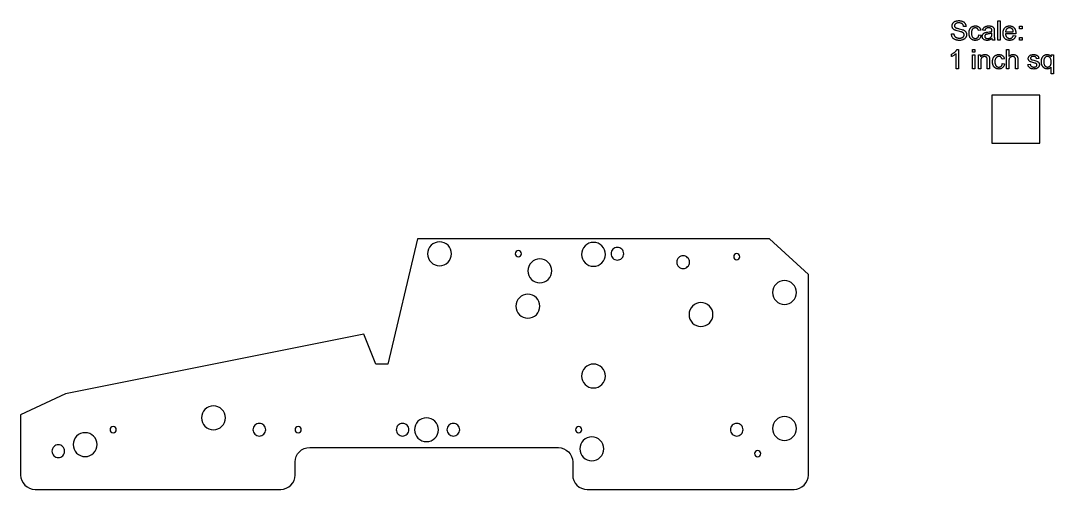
# Model space of a CAD drawing. Extents: x 0.6 to 44.2, y 0 to 23.3.
# Drawn here: x 0.56 to 22.19, y 0.25 to 10.07 of the extents above; entities that cross this region are included whole.
import ezdxf

# ---------------------------------------------------------------- set-up
doc = ezdxf.new("R2010")
doc.units = 0
for name, color, linetype in [('CUTOUTS', 1, 'CONTINUOUS'), ('INSERTS', 5, 'CONTINUOUS'), ('MASONITE', 40, 'CONTINUOUS'), ('SCREWS', 30, 'CONTINUOUS')]:
    doc.layers.add(name, color=color, linetype=linetype)

msp = doc.modelspace()

# ---------------------------------------------------------------- linework, layer by layer
at = {"layer": 'CUTOUTS'}
for points in [[(20.058, 9.794), (20.107, 9.799), (20.108, 9.792), (20.11, 9.785), (20.111, 9.778), (20.113, 9.772), (20.116, 9.766), (20.118, 9.76), (20.121, 9.755), (20.124, 9.75), (20.127, 9.745), (20.131, 9.74), (20.136, 9.736), (20.14, 9.732), (20.146, 9.728), (20.151, 9.725), (20.158, 9.722), (20.164, 9.718), (20.171, 9.716), (20.178, 9.713), (20.186, 9.711), (20.193, 9.71), (20.201, 9.708), (20.209, 9.707), (20.217, 9.707), (20.226, 9.707), (20.24, 9.707), (20.247, 9.708), (20.254, 9.709), (20.261, 9.71), (20.267, 9.712), (20.273, 9.714), (20.279, 9.716), (20.285, 9.718), (20.29, 9.721), (20.295, 9.723), (20.299, 9.726), (20.303, 9.729), (20.307, 9.733), (20.311, 9.736), (20.314, 9.74), (20.316, 9.744), (20.319, 9.748), (20.32, 9.752), (20.322, 9.757), (20.323, 9.761), (20.324, 9.765), (20.325, 9.77), (20.325, 9.775), (20.325, 9.779), (20.324, 9.784), (20.323, 9.788), (20.322, 9.792), (20.321, 9.796), (20.319, 9.8), (20.317, 9.804), (20.314, 9.807), (20.311, 9.811), (20.308, 9.814), (20.304, 9.817), (20.3, 9.82), (20.295, 9.823), (20.29, 9.826), (20.284, 9.829), (20.278, 9.831), (20.267, 9.835), (20.252, 9.839), (20.232, 9.844), (20.207, 9.851), (20.181, 9.857), (20.16, 9.863), (20.151, 9.867), (20.143, 9.87), (20.136, 9.873), (20.13, 9.876), (20.123, 9.879), (20.116, 9.883), (20.11, 9.888), (20.105, 9.892), (20.099, 9.897), (20.095, 9.902), (20.091, 9.907), (20.087, 9.913), (20.084, 9.918), (20.081, 9.924), (20.078, 9.93), (20.076, 9.936), (20.075, 9.943), (20.074, 9.949), (20.073, 9.956), (20.073, 9.963), (20.073, 9.97), (20.074, 9.977), (20.075, 9.985), (20.077, 9.992), (20.079, 9.999), (20.082, 10.006), (20.086, 10.013), (20.09, 10.019), (20.095, 10.026), (20.1, 10.032), (20.105, 10.037), (20.111, 10.042), (20.118, 10.047), (20.125, 10.052), (20.132, 10.056), (20.14, 10.059), (20.149, 10.062), (20.157, 10.065), (20.166, 10.067), (20.175, 10.069), (20.184, 10.071), (20.194, 10.072), (20.204, 10.073), (20.214, 10.073), (20.225, 10.073), (20.235, 10.072), (20.245, 10.071), (20.255, 10.069), (20.265, 10.067), (20.274, 10.065), (20.283, 10.062), (20.292, 10.058), (20.3, 10.055), (20.308, 10.05), (20.315, 10.046), (20.322, 10.041), (20.328, 10.035), (20.334, 10.029), (20.339, 10.023), (20.344, 10.016), (20.349, 10.009), (20.352, 10.002), (20.356, 9.994), (20.358, 9.987), (20.361, 9.979), (20.362, 9.97), (20.363, 9.962), (20.364, 9.953), (20.313, 9.949), (20.312, 9.959), (20.31, 9.967), (20.307, 9.975), (20.304, 9.983), (20.3, 9.99), (20.296, 9.996), (20.291, 10.002), (20.285, 10.007), (20.279, 10.011), (20.272, 10.015), (20.265, 10.019), (20.256, 10.021), (20.247, 10.023), (20.237, 10.025), (20.227, 10.026), (20.216, 10.026), (20.204, 10.026), (20.193, 10.025), (20.183, 10.024), (20.174, 10.022), (20.166, 10.019), (20.158, 10.016), (20.152, 10.013), (20.146, 10.009), (20.141, 10.004), (20.136, 9.999), (20.132, 9.994), (20.129, 9.989), (20.127, 9.984), (20.125, 9.978), (20.124, 9.972), (20.124, 9.966), (20.124, 9.961), (20.125, 9.956), (20.126, 9.951), (20.128, 9.946), (20.13, 9.942), (20.133, 9.938), (20.136, 9.934), (20.139, 9.931), (20.144, 9.927), (20.15, 9.924), (20.158, 9.92), (20.167, 9.917), (20.178, 9.913), (20.19, 9.909), (20.204, 9.906), (20.219, 9.902), (20.249, 9.895), (20.274, 9.888), (20.293, 9.882), (20.301, 9.879), (20.308, 9.877), (20.316, 9.872), (20.324, 9.868), (20.331, 9.863), (20.338, 9.858), (20.344, 9.853), (20.35, 9.848), (20.355, 9.842), (20.359, 9.836), (20.363, 9.83), (20.367, 9.823), (20.369, 9.816), (20.372, 9.809), (20.374, 9.802), (20.375, 9.795), (20.376, 9.787), (20.376, 9.779), (20.376, 9.771), (20.375, 9.763), (20.373, 9.755), (20.371, 9.748), (20.369, 9.74), (20.366, 9.733), (20.362, 9.726), (20.358, 9.719), (20.353, 9.712), (20.348, 9.705), (20.342, 9.699), (20.335, 9.694), (20.329, 9.688), (20.321, 9.683), (20.313, 9.679), (20.305, 9.675), (20.296, 9.671), (20.287, 9.668), (20.278, 9.665), (20.269, 9.663), (20.259, 9.661), (20.249, 9.66), (20.239, 9.659), (20.228, 9.659), (20.215, 9.659), (20.202, 9.66), (20.19, 9.661), (20.178, 9.663), (20.167, 9.665), (20.156, 9.668), (20.146, 9.671), (20.137, 9.675), (20.128, 9.679), (20.12, 9.684), (20.112, 9.689), (20.104, 9.695), (20.097, 9.701), (20.091, 9.708), (20.085, 9.715), (20.079, 9.723), (20.075, 9.731), (20.07, 9.739), (20.067, 9.748), (20.064, 9.756), (20.061, 9.766), (20.059, 9.775), (20.058, 9.785)], [(20.631, 9.772), (20.679, 9.766), (20.677, 9.754), (20.674, 9.742), (20.67, 9.731), (20.665, 9.721), (20.66, 9.712), (20.654, 9.703), (20.647, 9.695), (20.639, 9.688), (20.63, 9.681), (20.622, 9.675), (20.612, 9.67), (20.602, 9.666), (20.592, 9.663), (20.582, 9.661), (20.57, 9.66), (20.559, 9.659), (20.551, 9.66), (20.544, 9.66), (20.537, 9.661), (20.53, 9.662), (20.524, 9.663), (20.517, 9.665), (20.511, 9.667), (20.505, 9.669), (20.499, 9.672), (20.493, 9.675), (20.488, 9.678), (20.483, 9.681), (20.477, 9.685), (20.473, 9.689), (20.468, 9.694), (20.463, 9.698), (20.459, 9.703), (20.455, 9.709), (20.451, 9.714), (20.447, 9.72), (20.444, 9.726), (20.441, 9.732), (20.438, 9.739), (20.436, 9.746), (20.434, 9.753), (20.432, 9.76), (20.43, 9.768), (20.429, 9.776), (20.428, 9.784), (20.428, 9.792), (20.427, 9.81), (20.427, 9.821), (20.428, 9.832), (20.429, 9.843), (20.431, 9.854), (20.433, 9.864), (20.436, 9.874), (20.439, 9.883), (20.442, 9.892), (20.447, 9.9), (20.451, 9.908), (20.456, 9.916), (20.462, 9.923), (20.468, 9.929), (20.475, 9.935), (20.482, 9.94), (20.49, 9.945), (20.498, 9.949), (20.506, 9.952), (20.514, 9.955), (20.523, 9.958), (20.532, 9.96), (20.541, 9.961), (20.55, 9.962), (20.559, 9.962), (20.571, 9.962), (20.582, 9.961), (20.592, 9.959), (20.602, 9.956), (20.611, 9.953), (20.62, 9.949), (20.628, 9.944), (20.636, 9.938), (20.643, 9.932), (20.65, 9.925), (20.656, 9.918), (20.661, 9.91), (20.665, 9.901), (20.669, 9.891), (20.672, 9.881), (20.675, 9.871), (20.627, 9.863), (20.625, 9.87), (20.623, 9.877), (20.62, 9.883), (20.617, 9.889), (20.614, 9.894), (20.611, 9.899), (20.607, 9.903), (20.603, 9.907), (20.598, 9.911), (20.594, 9.914), (20.589, 9.916), (20.584, 9.918), (20.578, 9.92), (20.573, 9.921), (20.567, 9.922), (20.561, 9.922), (20.552, 9.921), (20.543, 9.92), (20.535, 9.918), (20.527, 9.915), (20.52, 9.912), (20.513, 9.907), (20.507, 9.902), (20.501, 9.895), (20.495, 9.888), (20.49, 9.88), (20.486, 9.871), (20.483, 9.861), (20.481, 9.85), (20.479, 9.838), (20.478, 9.825), (20.477, 9.811), (20.478, 9.797), (20.479, 9.784), (20.481, 9.772), (20.483, 9.761), (20.486, 9.751), (20.49, 9.741), (20.495, 9.733), (20.5, 9.726), (20.506, 9.72), (20.512, 9.715), (20.518, 9.71), (20.526, 9.706), (20.533, 9.704), (20.541, 9.701), (20.549, 9.7), (20.558, 9.7), (20.565, 9.7), (20.572, 9.701), (20.579, 9.702), (20.585, 9.704), (20.591, 9.707), (20.596, 9.71), (20.601, 9.713), (20.606, 9.718), (20.611, 9.722), (20.615, 9.728), (20.619, 9.734), (20.622, 9.74), (20.625, 9.747), (20.628, 9.755), (20.63, 9.763)], [(20.91, 9.702), (20.897, 9.691), (20.89, 9.686), (20.884, 9.682), (20.877, 9.678), (20.871, 9.675), (20.864, 9.672), (20.858, 9.669), (20.852, 9.667), (20.845, 9.665), (20.838, 9.663), (20.832, 9.662), (20.825, 9.661), (20.818, 9.66), (20.811, 9.66), (20.804, 9.659), (20.792, 9.66), (20.781, 9.661), (20.771, 9.663), (20.762, 9.665), (20.753, 9.669), (20.745, 9.673), (20.737, 9.677), (20.73, 9.683), (20.724, 9.689), (20.719, 9.695), (20.715, 9.702), (20.711, 9.709), (20.708, 9.717), (20.706, 9.725), (20.705, 9.733), (20.705, 9.742), (20.705, 9.748), (20.705, 9.753), (20.706, 9.758), (20.707, 9.763), (20.708, 9.768), (20.71, 9.772), (20.712, 9.777), (20.714, 9.781), (20.72, 9.79), (20.726, 9.797), (20.732, 9.804), (20.74, 9.809), (20.748, 9.814), (20.756, 9.819), (20.766, 9.823), (20.775, 9.826), (20.783, 9.827), (20.793, 9.829), (20.819, 9.833), (20.847, 9.837), (20.87, 9.841), (20.89, 9.845), (20.899, 9.847), (20.906, 9.85), (20.907, 9.863), (20.906, 9.87), (20.906, 9.877), (20.905, 9.883), (20.903, 9.888), (20.901, 9.893), (20.899, 9.898), (20.896, 9.902), (20.893, 9.905), (20.888, 9.909), (20.882, 9.912), (20.876, 9.915), (20.869, 9.917), (20.862, 9.919), (20.854, 9.921), (20.846, 9.921), (20.837, 9.922), (20.828, 9.921), (20.821, 9.921), (20.813, 9.92), (20.807, 9.919), (20.801, 9.917), (20.795, 9.915), (20.79, 9.912), (20.786, 9.909), (20.782, 9.906), (20.778, 9.902), (20.774, 9.898), (20.771, 9.893), (20.768, 9.887), (20.766, 9.881), (20.763, 9.874), (20.761, 9.867), (20.713, 9.873), (20.715, 9.881), (20.717, 9.888), (20.719, 9.895), (20.722, 9.901), (20.725, 9.907), (20.728, 9.913), (20.731, 9.918), (20.735, 9.923), (20.739, 9.927), (20.743, 9.932), (20.748, 9.936), (20.753, 9.94), (20.759, 9.943), (20.765, 9.946), (20.771, 9.949), (20.778, 9.952), (20.785, 9.954), (20.793, 9.957), (20.801, 9.958), (20.809, 9.96), (20.817, 9.961), (20.826, 9.962), (20.835, 9.962), (20.844, 9.962), (20.862, 9.962), (20.87, 9.961), (20.877, 9.96), (20.885, 9.959), (20.892, 9.957), (20.898, 9.956), (20.904, 9.954), (20.915, 9.949), (20.92, 9.946), (20.924, 9.944), (20.928, 9.941), (20.932, 9.938), (20.935, 9.935), (20.938, 9.932), (20.943, 9.925), (20.948, 9.917), (20.951, 9.908), (20.954, 9.898), (20.955, 9.891), (20.955, 9.881), (20.956, 9.868), (20.956, 9.853), (20.956, 9.787), (20.956, 9.756), (20.957, 9.731), (20.958, 9.713), (20.959, 9.701), (20.961, 9.692), (20.964, 9.683), (20.967, 9.674), (20.972, 9.666), (20.92, 9.666), (20.917, 9.674), (20.914, 9.683), (20.912, 9.692)], [(21.031, 9.666), (21.031, 10.066), (21.08, 10.066), (21.08, 9.666)], [(21.355, 9.759), (21.405, 9.753), (21.402, 9.742), (21.398, 9.732), (21.394, 9.722), (21.388, 9.714), (21.382, 9.705), (21.376, 9.697), (21.369, 9.69), (21.361, 9.684), (21.353, 9.678), (21.344, 9.673), (21.334, 9.669), (21.324, 9.666), (21.313, 9.663), (21.302, 9.661), (21.29, 9.66), (21.278, 9.659), (21.27, 9.66), (21.262, 9.66), (21.255, 9.661), (21.248, 9.662), (21.241, 9.663), (21.234, 9.665), (21.227, 9.667), (21.221, 9.669), (21.215, 9.672), (21.209, 9.675), (21.203, 9.678), (21.197, 9.681), (21.192, 9.685), (21.187, 9.689), (21.182, 9.694), (21.177, 9.699), (21.173, 9.704), (21.168, 9.709), (21.164, 9.714), (21.161, 9.72), (21.158, 9.726), (21.154, 9.732), (21.152, 9.739), (21.149, 9.746), (21.147, 9.753), (21.145, 9.76), (21.144, 9.767), (21.142, 9.775), (21.141, 9.783), (21.14, 9.791), (21.14, 9.808), (21.14, 9.817), (21.14, 9.826), (21.141, 9.835), (21.142, 9.843), (21.144, 9.851), (21.145, 9.859), (21.147, 9.866), (21.149, 9.873), (21.152, 9.88), (21.155, 9.887), (21.158, 9.893), (21.161, 9.9), (21.165, 9.906), (21.169, 9.911), (21.173, 9.917), (21.178, 9.922), (21.182, 9.927), (21.187, 9.931), (21.192, 9.936), (21.198, 9.94), (21.203, 9.943), (21.209, 9.947), (21.215, 9.95), (21.221, 9.952), (21.227, 9.955), (21.233, 9.957), (21.24, 9.958), (21.247, 9.96), (21.254, 9.961), (21.261, 9.962), (21.268, 9.962), (21.275, 9.962), (21.282, 9.962), (21.289, 9.962), (21.296, 9.961), (21.303, 9.96), (21.309, 9.958), (21.316, 9.957), (21.322, 9.955), (21.328, 9.952), (21.334, 9.95), (21.34, 9.947), (21.345, 9.944), (21.35, 9.94), (21.356, 9.936), (21.361, 9.932), (21.366, 9.928), (21.37, 9.923), (21.375, 9.918), (21.379, 9.912), (21.383, 9.907), (21.386, 9.901), (21.39, 9.895), (21.393, 9.889), (21.395, 9.882), (21.398, 9.875), (21.4, 9.868), (21.402, 9.861), (21.403, 9.853), (21.405, 9.845), (21.406, 9.837), (21.406, 9.829), (21.407, 9.811), (21.407, 9.798), (21.191, 9.798), (21.192, 9.787), (21.193, 9.776), (21.196, 9.766), (21.199, 9.756), (21.202, 9.747), (21.207, 9.739), (21.212, 9.732), (21.218, 9.725), (21.224, 9.719), (21.231, 9.714), (21.238, 9.71), (21.245, 9.706), (21.253, 9.703), (21.261, 9.701), (21.269, 9.7), (21.278, 9.7), (21.285, 9.7), (21.291, 9.701), (21.297, 9.702), (21.303, 9.703), (21.309, 9.705), (21.314, 9.708), (21.319, 9.711), (21.324, 9.714), (21.329, 9.718), (21.333, 9.722), (21.338, 9.727), (21.341, 9.732), (21.345, 9.738), (21.349, 9.745), (21.352, 9.752)], [(21.481, 9.9), (21.481, 9.956), (21.537, 9.956), (21.537, 9.9)], [(20.906, 9.811), (20.899, 9.809), (20.891, 9.806), (20.883, 9.804), (20.873, 9.801), (20.851, 9.797), (20.826, 9.793), (20.812, 9.791), (20.8, 9.788), (20.791, 9.786), (20.783, 9.783), (20.777, 9.78), (20.772, 9.776), (20.768, 9.772), (20.764, 9.767), (20.761, 9.762), (20.759, 9.756), (20.758, 9.75), (20.757, 9.744), (20.757, 9.739), (20.758, 9.734), (20.759, 9.73), (20.761, 9.726), (20.763, 9.722), (20.765, 9.718), (20.768, 9.714), (20.772, 9.711), (20.776, 9.708), (20.78, 9.705), (20.785, 9.703), (20.79, 9.701), (20.796, 9.7), (20.802, 9.699), (20.809, 9.698), (20.815, 9.698), (20.822, 9.698), (20.829, 9.699), (20.836, 9.7), (20.842, 9.701), (20.849, 9.703), (20.855, 9.705), (20.86, 9.707), (20.866, 9.71), (20.871, 9.714), (20.876, 9.717), (20.881, 9.721), (20.885, 9.725), (20.889, 9.729), (20.893, 9.734), (20.896, 9.739), (20.898, 9.744), (20.9, 9.749), (20.902, 9.754), (20.903, 9.759), (20.904, 9.765), (20.905, 9.771), (20.906, 9.778), (20.906, 9.793)], [(21.193, 9.839), (21.355, 9.839), (21.354, 9.848), (21.353, 9.856), (21.351, 9.864), (21.349, 9.871), (21.346, 9.877), (21.344, 9.883), (21.34, 9.889), (21.337, 9.894), (21.331, 9.9), (21.324, 9.906), (21.317, 9.911), (21.31, 9.915), (21.302, 9.918), (21.294, 9.92), (21.285, 9.921), (21.276, 9.922), (21.267, 9.922), (21.26, 9.92), (21.252, 9.919), (21.245, 9.916), (21.238, 9.913), (21.231, 9.909), (21.225, 9.905), (21.219, 9.899), (21.213, 9.893), (21.209, 9.887), (21.205, 9.88), (21.201, 9.873), (21.198, 9.865), (21.196, 9.857), (21.194, 9.848)], [(21.481, 9.666), (21.481, 9.722), (21.537, 9.722), (21.537, 9.666)], [(20.205, 9.066), (20.156, 9.066), (20.156, 9.379), (20.146, 9.37), (20.135, 9.362), (20.123, 9.354), (20.109, 9.345), (20.095, 9.337), (20.082, 9.33), (20.069, 9.324), (20.058, 9.32), (20.058, 9.367), (20.068, 9.372), (20.077, 9.377), (20.087, 9.383), (20.096, 9.389), (20.105, 9.395), (20.113, 9.401), (20.122, 9.407), (20.13, 9.414), (20.137, 9.421), (20.144, 9.428), (20.15, 9.435), (20.156, 9.441), (20.161, 9.448), (20.166, 9.455), (20.17, 9.461), (20.173, 9.468), (20.205, 9.468)], [(20.5, 9.409), (20.5, 9.466), (20.549, 9.466), (20.549, 9.409)], [(20.5, 9.066), (20.5, 9.356), (20.549, 9.356), (20.549, 9.066)], [(20.624, 9.066), (20.624, 9.356), (20.668, 9.356), (20.668, 9.315), (20.672, 9.32), (20.676, 9.326), (20.681, 9.331), (20.686, 9.335), (20.691, 9.34), (20.696, 9.344), (20.701, 9.347), (20.707, 9.35), (20.713, 9.353), (20.719, 9.356), (20.725, 9.358), (20.732, 9.359), (20.738, 9.361), (20.745, 9.362), (20.753, 9.362), (20.76, 9.362), (20.773, 9.362), (20.779, 9.361), (20.785, 9.36), (20.791, 9.359), (20.797, 9.357), (20.803, 9.355), (20.808, 9.353), (20.814, 9.35), (20.819, 9.348), (20.823, 9.345), (20.827, 9.342), (20.831, 9.339), (20.835, 9.335), (20.838, 9.332), (20.841, 9.328), (20.846, 9.32), (20.85, 9.311), (20.854, 9.302), (20.856, 9.292), (20.858, 9.284), (20.858, 9.273), (20.859, 9.26), (20.859, 9.244), (20.859, 9.066), (20.81, 9.066), (20.81, 9.242), (20.81, 9.256), (20.809, 9.268), (20.807, 9.279), (20.806, 9.283), (20.804, 9.287), (20.803, 9.291), (20.801, 9.294), (20.799, 9.297), (20.796, 9.3), (20.794, 9.303), (20.791, 9.306), (20.787, 9.309), (20.784, 9.311), (20.78, 9.313), (20.776, 9.315), (20.772, 9.316), (20.768, 9.317), (20.764, 9.318), (20.759, 9.319), (20.75, 9.32), (20.742, 9.319), (20.735, 9.318), (20.727, 9.317), (20.72, 9.315), (20.714, 9.312), (20.707, 9.309), (20.701, 9.304), (20.696, 9.3), (20.693, 9.297), (20.69, 9.294), (20.688, 9.291), (20.686, 9.288), (20.682, 9.28), (20.678, 9.271), (20.676, 9.261), (20.674, 9.25), (20.673, 9.238), (20.673, 9.224), (20.673, 9.066)], [(21.124, 9.172), (21.172, 9.166), (21.169, 9.154), (21.166, 9.142), (21.162, 9.131), (21.158, 9.121), (21.152, 9.112), (21.146, 9.103), (21.139, 9.095), (21.131, 9.088), (21.123, 9.081), (21.114, 9.075), (21.105, 9.07), (21.095, 9.066), (21.085, 9.063), (21.074, 9.061), (21.063, 9.06), (21.051, 9.059), (21.044, 9.06), (21.037, 9.06), (21.03, 9.061), (21.023, 9.062), (21.016, 9.063), (21.01, 9.065), (21.004, 9.067), (20.998, 9.069), (20.992, 9.072), (20.986, 9.075), (20.98, 9.078), (20.975, 9.081), (20.97, 9.085), (20.965, 9.089), (20.96, 9.094), (20.956, 9.098), (20.951, 9.103), (20.947, 9.109), (20.943, 9.114), (20.94, 9.12), (20.937, 9.126), (20.934, 9.132), (20.931, 9.139), (20.928, 9.146), (20.926, 9.153), (20.925, 9.16), (20.923, 9.168), (20.922, 9.176), (20.921, 9.184), (20.92, 9.192), (20.919, 9.21), (20.92, 9.221), (20.92, 9.232), (20.922, 9.243), (20.923, 9.254), (20.926, 9.264), (20.928, 9.274), (20.931, 9.283), (20.935, 9.292), (20.939, 9.3), (20.944, 9.308), (20.949, 9.316), (20.955, 9.323), (20.961, 9.329), (20.967, 9.335), (20.975, 9.34), (20.982, 9.345), (20.99, 9.349), (20.999, 9.352), (21.007, 9.355), (21.016, 9.358), (21.024, 9.36), (21.033, 9.361), (21.042, 9.362), (21.052, 9.362), (21.063, 9.362), (21.074, 9.361), (21.084, 9.359), (21.094, 9.356), (21.104, 9.353), (21.113, 9.349), (21.121, 9.344), (21.129, 9.338), (21.136, 9.332), (21.142, 9.325), (21.148, 9.318), (21.153, 9.31), (21.158, 9.301), (21.162, 9.291), (21.165, 9.281), (21.167, 9.271), (21.119, 9.263), (21.118, 9.27), (21.115, 9.277), (21.113, 9.283), (21.11, 9.289), (21.107, 9.294), (21.103, 9.299), (21.099, 9.303), (21.095, 9.307), (21.091, 9.311), (21.086, 9.314), (21.081, 9.316), (21.076, 9.318), (21.071, 9.32), (21.065, 9.321), (21.059, 9.322), (21.053, 9.322), (21.044, 9.321), (21.036, 9.32), (21.028, 9.318), (21.02, 9.315), (21.012, 9.312), (21.006, 9.307), (20.999, 9.302), (20.993, 9.295), (20.988, 9.288), (20.983, 9.28), (20.979, 9.271), (20.976, 9.261), (20.973, 9.25), (20.971, 9.238), (20.97, 9.225), (20.97, 9.211), (20.97, 9.197), (20.971, 9.184), (20.973, 9.172), (20.976, 9.161), (20.979, 9.151), (20.983, 9.141), (20.987, 9.133), (20.992, 9.126), (20.998, 9.12), (21.004, 9.115), (21.011, 9.11), (21.018, 9.106), (21.026, 9.104), (21.034, 9.101), (21.042, 9.1), (21.051, 9.1), (21.058, 9.1), (21.065, 9.101), (21.071, 9.102), (21.077, 9.104), (21.083, 9.107), (21.089, 9.11), (21.094, 9.113), (21.099, 9.118), (21.104, 9.122), (21.108, 9.128), (21.112, 9.134), (21.115, 9.14), (21.118, 9.147), (21.12, 9.155), (21.122, 9.163)], [(21.214, 9.066), (21.214, 9.466), (21.263, 9.466), (21.263, 9.322), (21.267, 9.327), (21.272, 9.332), (21.276, 9.336), (21.281, 9.34), (21.286, 9.343), (21.291, 9.347), (21.296, 9.35), (21.302, 9.352), (21.307, 9.355), (21.313, 9.357), (21.319, 9.358), (21.325, 9.36), (21.331, 9.361), (21.337, 9.362), (21.343, 9.362), (21.35, 9.362), (21.358, 9.362), (21.365, 9.361), (21.373, 9.36), (21.38, 9.359), (21.387, 9.357), (21.393, 9.355), (21.4, 9.353), (21.406, 9.35), (21.411, 9.346), (21.417, 9.343), (21.422, 9.339), (21.426, 9.334), (21.43, 9.33), (21.434, 9.325), (21.437, 9.32), (21.44, 9.315), (21.442, 9.309), (21.444, 9.302), (21.446, 9.295), (21.447, 9.287), (21.448, 9.279), (21.449, 9.27), (21.45, 9.26), (21.45, 9.25), (21.45, 9.066), (21.401, 9.066), (21.401, 9.25), (21.401, 9.258), (21.4, 9.267), (21.399, 9.274), (21.397, 9.281), (21.395, 9.288), (21.392, 9.294), (21.389, 9.299), (21.385, 9.303), (21.381, 9.307), (21.376, 9.311), (21.371, 9.313), (21.366, 9.316), (21.36, 9.318), (21.353, 9.319), (21.347, 9.32), (21.34, 9.32), (21.334, 9.32), (21.329, 9.319), (21.324, 9.318), (21.318, 9.317), (21.313, 9.316), (21.308, 9.314), (21.303, 9.311), (21.299, 9.309), (21.294, 9.306), (21.29, 9.302), (21.286, 9.299), (21.282, 9.295), (21.279, 9.291), (21.276, 9.287), (21.273, 9.283), (21.271, 9.278), (21.269, 9.273), (21.268, 9.267), (21.266, 9.261), (21.265, 9.255), (21.264, 9.248), (21.263, 9.241), (21.263, 9.224), (21.263, 9.066)], [(21.66, 9.152), (21.709, 9.16), (21.71, 9.153), (21.712, 9.146), (21.714, 9.14), (21.717, 9.134), (21.72, 9.129), (21.723, 9.124), (21.727, 9.119), (21.732, 9.115), (21.736, 9.112), (21.742, 9.109), (21.748, 9.106), (21.754, 9.104), (21.761, 9.102), (21.768, 9.101), (21.776, 9.1), (21.784, 9.1), (21.792, 9.1), (21.8, 9.101), (21.807, 9.102), (21.813, 9.103), (21.819, 9.105), (21.825, 9.108), (21.83, 9.11), (21.834, 9.114), (21.838, 9.117), (21.841, 9.121), (21.844, 9.125), (21.846, 9.129), (21.848, 9.133), (21.849, 9.137), (21.85, 9.141), (21.85, 9.146), (21.85, 9.15), (21.85, 9.154), (21.848, 9.157), (21.847, 9.161), (21.845, 9.164), (21.842, 9.167), (21.839, 9.17), (21.836, 9.172), (21.833, 9.174), (21.829, 9.176), (21.818, 9.18), (21.804, 9.184), (21.786, 9.189), (21.761, 9.195), (21.74, 9.201), (21.723, 9.207), (21.711, 9.212), (21.706, 9.215), (21.701, 9.218), (21.697, 9.221), (21.692, 9.224), (21.689, 9.228), (21.685, 9.232), (21.682, 9.236), (21.679, 9.24), (21.677, 9.244), (21.674, 9.249), (21.673, 9.254), (21.671, 9.258), (21.67, 9.263), (21.669, 9.268), (21.669, 9.274), (21.668, 9.279), (21.669, 9.288), (21.671, 9.297), (21.673, 9.306), (21.677, 9.315), (21.682, 9.323), (21.688, 9.33), (21.694, 9.336), (21.701, 9.342), (21.708, 9.346), (21.715, 9.35), (21.723, 9.353), (21.733, 9.356), (21.743, 9.359), (21.753, 9.361), (21.764, 9.362), (21.775, 9.362), (21.784, 9.362), (21.792, 9.362), (21.8, 9.361), (21.807, 9.36), (21.814, 9.358), (21.822, 9.357), (21.828, 9.355), (21.835, 9.352), (21.841, 9.35), (21.847, 9.347), (21.852, 9.344), (21.857, 9.341), (21.862, 9.337), (21.866, 9.334), (21.87, 9.33), (21.873, 9.326), (21.876, 9.321), (21.879, 9.317), (21.881, 9.312), (21.883, 9.306), (21.885, 9.3), (21.887, 9.294), (21.889, 9.288), (21.89, 9.281), (21.842, 9.274), (21.841, 9.28), (21.84, 9.285), (21.838, 9.29), (21.836, 9.294), (21.833, 9.299), (21.83, 9.302), (21.827, 9.306), (21.823, 9.309), (21.819, 9.312), (21.814, 9.315), (21.809, 9.317), (21.804, 9.319), (21.798, 9.32), (21.792, 9.321), (21.786, 9.322), (21.779, 9.322), (21.77, 9.322), (21.763, 9.321), (21.756, 9.32), (21.75, 9.319), (21.744, 9.318), (21.739, 9.316), (21.734, 9.313), (21.73, 9.311), (21.727, 9.308), (21.724, 9.305), (21.722, 9.302), (21.72, 9.299), (21.718, 9.295), (21.717, 9.292), (21.716, 9.288), (21.716, 9.285), (21.716, 9.28), (21.717, 9.275), (21.719, 9.271), (21.722, 9.267), (21.725, 9.264), (21.73, 9.26), (21.735, 9.257), (21.741, 9.254), (21.755, 9.25), (21.784, 9.242), (21.808, 9.235), (21.828, 9.229), (21.845, 9.224), (21.857, 9.219), (21.862, 9.217), (21.867, 9.214), (21.871, 9.211), (21.875, 9.208), (21.879, 9.205), (21.883, 9.201), (21.886, 9.197), (21.889, 9.193), (21.892, 9.189), (21.894, 9.184), (21.896, 9.179), (21.898, 9.174), (21.899, 9.169), (21.9, 9.163), (21.901, 9.157), (21.901, 9.151), (21.901, 9.145), (21.9, 9.139), (21.899, 9.133), (21.897, 9.127), (21.895, 9.122), (21.893, 9.116), (21.89, 9.11), (21.887, 9.105), (21.883, 9.1), (21.879, 9.095), (21.874, 9.09), (21.869, 9.086), (21.864, 9.082), (21.858, 9.078), (21.852, 9.074), (21.845, 9.071), (21.838, 9.069), (21.831, 9.066), (21.824, 9.064), (21.816, 9.062), (21.809, 9.061), (21.801, 9.06), (21.793, 9.06), (21.784, 9.059), (21.77, 9.06), (21.758, 9.061), (21.746, 9.063), (21.734, 9.065), (21.724, 9.069), (21.715, 9.073), (21.706, 9.077), (21.698, 9.083), (21.691, 9.089), (21.685, 9.096), (21.679, 9.104), (21.674, 9.112), (21.669, 9.121), (21.666, 9.131), (21.663, 9.141)], [(22.144, 8.955), (22.144, 9.097), (22.141, 9.093), (22.138, 9.089), (22.134, 9.085), (22.13, 9.082), (22.126, 9.079), (22.122, 9.076), (22.112, 9.07), (22.107, 9.068), (22.101, 9.065), (22.096, 9.064), (22.091, 9.062), (22.085, 9.061), (22.08, 9.06), (22.074, 9.06), (22.068, 9.059), (22.062, 9.06), (22.055, 9.06), (22.049, 9.061), (22.043, 9.062), (22.037, 9.063), (22.031, 9.065), (22.026, 9.067), (22.02, 9.07), (22.015, 9.072), (22.009, 9.076), (22.004, 9.079), (21.999, 9.083), (21.994, 9.087), (21.989, 9.091), (21.984, 9.096), (21.979, 9.101), (21.975, 9.106), (21.971, 9.111), (21.967, 9.117), (21.963, 9.123), (21.96, 9.129), (21.957, 9.136), (21.954, 9.143), (21.951, 9.149), (21.949, 9.157), (21.947, 9.164), (21.946, 9.172), (21.944, 9.18), (21.943, 9.188), (21.943, 9.196), (21.942, 9.214), (21.942, 9.224), (21.943, 9.235), (21.944, 9.245), (21.946, 9.255), (21.948, 9.265), (21.951, 9.274), (21.954, 9.283), (21.957, 9.292), (21.961, 9.3), (21.966, 9.308), (21.971, 9.316), (21.976, 9.322), (21.981, 9.329), (21.988, 9.334), (21.994, 9.34), (22.001, 9.344), (22.008, 9.349), (22.016, 9.352), (22.024, 9.355), (22.031, 9.358), (22.039, 9.36), (22.047, 9.361), (22.056, 9.362), (22.064, 9.362), (22.071, 9.362), (22.077, 9.362), (22.084, 9.361), (22.09, 9.359), (22.096, 9.358), (22.101, 9.356), (22.107, 9.354), (22.112, 9.351), (22.118, 9.348), (22.123, 9.345), (22.127, 9.341), (22.132, 9.337), (22.137, 9.332), (22.141, 9.328), (22.145, 9.322), (22.149, 9.317), (22.149, 9.356), (22.193, 9.356), (22.193, 8.955)], [(21.993, 9.212), (21.993, 9.198), (21.994, 9.185), (21.996, 9.174), (21.998, 9.163), (22.002, 9.153), (22.006, 9.143), (22.011, 9.135), (22.016, 9.128), (22.022, 9.121), (22.028, 9.116), (22.035, 9.111), (22.042, 9.107), (22.049, 9.104), (22.056, 9.102), (22.064, 9.1), (22.072, 9.1), (22.08, 9.1), (22.087, 9.101), (22.095, 9.104), (22.101, 9.106), (22.108, 9.11), (22.114, 9.115), (22.12, 9.12), (22.126, 9.126), (22.132, 9.133), (22.136, 9.141), (22.14, 9.15), (22.143, 9.16), (22.146, 9.17), (22.147, 9.182), (22.149, 9.194), (22.149, 9.207), (22.149, 9.221), (22.147, 9.234), (22.146, 9.247), (22.143, 9.258), (22.14, 9.268), (22.135, 9.278), (22.131, 9.287), (22.125, 9.294), (22.119, 9.301), (22.113, 9.307), (22.106, 9.312), (22.099, 9.316), (22.092, 9.319), (22.085, 9.322), (22.077, 9.323), (22.069, 9.324), (22.061, 9.323), (22.054, 9.322), (22.046, 9.32), (22.039, 9.317), (22.033, 9.313), (22.027, 9.308), (22.021, 9.303), (22.015, 9.296), (22.01, 9.289), (22.005, 9.281), (22.001, 9.272), (21.998, 9.262), (21.996, 9.251), (21.994, 9.239), (21.993, 9.226)], [(20.907, 7.508), (21.907, 7.508), (21.907, 8.508), (20.907, 8.508)]]:
    msp.add_lwpolyline(points, close=True, dxfattribs=at)
for points in [[(9.338, 5.438, 0.414214), (9.087, 5.188, 0.414214), (9.338, 4.937, 0.414214), (9.588, 5.188, 0.414214)], [(12.562, 5.425, 0.414214), (12.312, 5.175, 0.414214), (12.562, 4.925, 0.414214), (12.812, 5.175, 0.414214)], [(11.438, 5.078, 0.414214), (11.187, 4.828, 0.414214), (11.438, 4.577, 0.414214), (11.688, 4.828, 0.414214)], [(16.562, 4.625, 0.414214), (16.312, 4.375, 0.414214), (16.562, 4.125, 0.414214), (16.813, 4.375, 0.414214)], [(11.187, 4.338, 0.414214), (10.937, 4.088, 0.414214), (11.187, 3.837, 0.414214), (11.438, 4.088, 0.414214)], [(14.812, 4.163, 0.414214), (14.562, 3.913, 0.414214), (14.812, 3.662, 0.414214), (15.063, 3.913, 0.414214)], [(12.562, 2.875, 0.414214), (12.312, 2.625, 0.414214), (12.562, 2.375, 0.414214), (12.812, 2.625, 0.414214)], [(4.6, 2, 0.414214), (4.35, 1.75, 0.414214), (4.6, 1.5, 0.414214), (4.85, 1.75, 0.414214)], [(9.062, 1.75, 0.414214), (8.812, 1.5, 0.414214), (9.062, 1.25, 0.414214), (9.313, 1.5, 0.414214)], [(16.562, 1.775, 0.414214), (16.312, 1.525, 0.414214), (16.562, 1.275, 0.414214), (16.813, 1.525, 0.414214)], [(1.913, 1.438, 0.414214), (1.662, 1.188, 0.414214), (1.913, 0.937, 0.414214), (2.163, 1.188, 0.414214)], [(12.525, 1.35, 0.414214), (12.275, 1.1, 0.414214), (12.525, 0.85, 0.414214), (12.775, 1.1, 0.414214)]]:
    msp.add_lwpolyline(points, format="xyb", close=True, dxfattribs=at)
at = {"layer": 'INSERTS'}
for points in [[(13.062, 5.32, 0.414214), (12.93, 5.188, 0.414214), (13.062, 5.055, 0.414214), (13.195, 5.188, 0.414214)], [(14.439, 5.144, 0.414214), (14.306, 5.011, 0.414214), (14.439, 4.878, 0.414214), (14.572, 5.011, 0.414214)], [(5.562, 1.633, 0.414214), (5.429, 1.5, 0.414214), (5.562, 1.367, 0.414214), (5.696, 1.5, 0.414214)], [(8.562, 1.633, 0.414214), (8.429, 1.5, 0.414214), (8.562, 1.367, 0.414214), (8.695, 1.5, 0.414214)], [(9.625, 1.633, 0.414214), (9.492, 1.5, 0.414214), (9.625, 1.367, 0.414214), (9.758, 1.5, 0.414214)], [(15.562, 1.633, 0.414214), (15.43, 1.5, 0.414214), (15.562, 1.367, 0.414214), (15.695, 1.5, 0.414214)], [(1.351, 1.183, 0.414214), (1.218, 1.05, 0.414214), (1.351, 0.917, 0.414214), (1.484, 1.05, 0.414214)]]:
    msp.add_lwpolyline(points, format="xyb", close=True, dxfattribs=at)
at = {"layer": 'MASONITE'}
msp.add_lwpolyline([(0.562, 1.812), (0.562, 0.55, 0.414214), (0.863, 0.25), (6.012, 0.25, 0.414214), (6.312, 0.55), (6.312, 0.825, -0.418927), (6.617, 1.125), (11.825, 1.125, -0.414214), (12.125, 0.825), (12.125, 0.55, 0.418592), (12.429, 0.25), (16.762, 0.25, 0.414214), (17.062, 0.55), (17.062, 4.75), (16.25, 5.5), (8.875, 5.5), (8.25, 2.875), (8, 2.875), (7.75, 3.5), (1.5, 2.25)], format="xyb", close=True, dxfattribs=at)
at = {"layer": 'SCREWS'}
for points in [[(10.988, 5.253, 0.414214), (10.922, 5.188, 0.414214), (10.988, 5.122, 0.414214), (11.053, 5.188, 0.414214)], [(15.562, 5.19, 0.414214), (15.498, 5.125, 0.414214), (15.562, 5.06, 0.414214), (15.627, 5.125, 0.414214)], [(2.5, 1.565, 0.414214), (2.435, 1.5, 0.414214), (2.5, 1.435, 0.414214), (2.565, 1.5, 0.414214)], [(6.375, 1.565, 0.414214), (6.31, 1.5, 0.414214), (6.375, 1.435, 0.414214), (6.44, 1.5, 0.414214)], [(12.25, 1.565, 0.414214), (12.185, 1.5, 0.414214), (12.25, 1.435, 0.414214), (12.315, 1.5, 0.414214)], [(16, 1.065, 0.414214), (15.935, 1, 0.414214), (16, 0.935, 0.414214), (16.065, 1, 0.414214)]]:
    msp.add_lwpolyline(points, format="xyb", close=True, dxfattribs=at)

doc.saveas('drawing.dxf')
